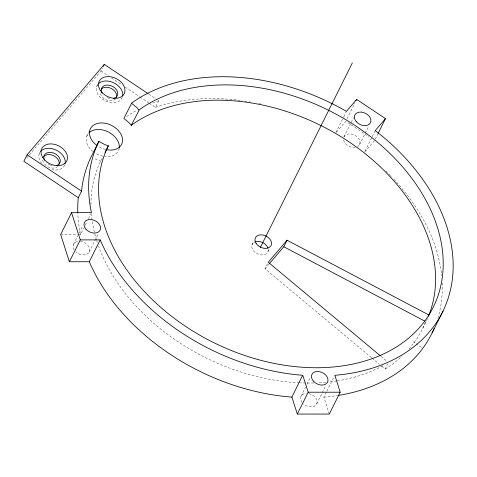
<?xml version="1.0" encoding="UTF-8"?>
<svg xmlns="http://www.w3.org/2000/svg" width="477" height="477" viewBox="0 0 477 477"><rect width="100%" height="100%" fill="white"/><g stroke="black" fill="none" stroke-linecap="round" stroke-linejoin="round"><path stroke-width="0.36" stroke-dasharray="2.38 1.79" d="M425.418 322.202L424.929 323.424A181.391 129.595 26.5 0 1 407.907 350.196M39.239 153.707L39.865 152.455M26.742 157.941L101.035 70.954L102.34 68.33M96.718 86.403L97.654 84.53M86.713 136.267L89.324 131.026M90.946 204.52A181.391 129.595 26.5 0 1 100.522 161.524L102.507 157.535M119.417 148.562L118.767 149.867A17.44 12.462 26.5 0 1 107.11 156.665L104.672 156.402M73.571 244.284L77.864 235.68M79.182 233.032L82.813 225.752M78.341 234.535L80.553 234.541L83.851 227.917M85.168 225.269L86.82 221.96M88.472 218.651L91.441 212.694M149.289 103.193L155.472 107.331L158.74 100.778L156.885 99.538M89.223 251.987L98.459 233.456M251.987 244.761L253.949 240.825M268.014 251.558L269.32 248.94M371.398 357.589L264.991 268.789L267.603 263.548M335.886 132.564L343.476 117.342M343.804 116.68L346.445 111.385M347.107 118.6L355.025 102.716M343.941 136.863L350.869 122.965M351.203 122.303L353.511 117.67M359.592 144.567L368.828 126.035M365 151.137L371.929 137.239M372.257 136.577L375.232 130.62M375.232 139.159L377.873 133.864M301.017 396.274L305.638 387.008M306.955 384.361L310.587 377.08M316.662 403.977L325.904 385.446M329.303 414.06L323.859 397.126L326.501 391.832M326.828 391.17L334.419 375.948M381.695 366.181L385.13 369.049L387.741 363.808M422.753 328.242L427.702 318.314M100.522 161.524L100.748 161.065L97.594 160.069L93.79 158.018M336.488 132.135L345.789 121.247L369.061 136.798M264.991 268.789L268.849 264.27M364.804 151.919L374.57 140.482M385.13 369.049L386.919 367.922A181.391 129.595 26.5 0 0 402.218 355.997M158.74 100.778L156.79 101.44A191.855 137.072 26.5 0 0 151.43 103.455M155.472 107.331L156.563 106.955A191.855 137.072 26.5 0 1 242.364 100.73M323.859 397.126L323.99 397.12A191.855 137.072 26.5 0 0 337.686 395.511M60.651 234.535L77.602 234.535M105.477 149.456L101.798 148.293L97.797 146.129M102.823 156.206L98.53 154.846L95.674 153.302M148.842 94.16L156.265 99.121M101.035 70.954L108.458 75.915M111.552 77.978L122.07 85.007M125.159 87.076L139.391 96.581M140.005 96.992L148.669 102.782M412.945 341.627L415.413 343.273M416.027 343.69L421.579 347.399M93.14 151.549L91.083 149.867A17.44 12.462 26.5 0 1 88.346 133.453M380.956 356.289L387.252 361.542M371.971 358.066L379.406 364.273M80.553 234.541L80.524 234.422A191.855 137.072 26.5 0 1 77.834 213.368M80.452 241.416A8.723 6.231 26.5 0 1 89.247 251.928A8.723 6.231 26.5 0 1 75.67 251.635M74.215 249.853A8.723 6.231 26.5 0 1 78.645 241.356M343.834 137.096A8.723 6.231 26.5 0 1 356.086 136.058A8.723 6.231 26.5 0 1 357.511 146.683M355.299 147.411A8.723 6.231 26.5 0 1 343.518 139.54M308.911 393.585A8.723 6.231 26.5 0 1 316.609 404.091A8.723 6.231 26.5 0 1 303.491 403.977M302.114 402.499A8.723 6.231 26.5 0 1 306.413 393.328M244.832 101.088A191.855 137.072 26.5 0 1 246.687 101.374M249.161 101.78A191.855 137.072 26.5 0 1 250.401 101.995M259.071 103.676A191.855 137.072 26.5 0 1 260.931 104.075M386 171.195A191.855 137.072 26.5 0 1 387.336 172.507M388.66 173.825A191.855 137.072 26.5 0 1 389.971 175.154M390.407 175.596A191.855 137.072 26.5 0 1 391.271 176.49M393.823 179.185A191.855 137.072 26.5 0 1 441.666 275.789M442.173 282.95A191.855 137.072 26.5 0 1 440.188 308.929L439.585 311.708A191.855 137.072 26.5 0 1 437.343 319.87M268.289 249.918A8.723 6.231 26.5 0 1 256.87 253.555A8.723 6.231 26.5 0 1 254.116 242.268M126.542 116.585A191.855 137.072 26.5 0 1 136.821 110.306M382.822 365.746A181.391 129.595 26.5 0 1 337.352 380.819M336.714 380.92A181.391 129.595 26.5 0 1 328.349 382.017M325.737 382.274A181.391 129.595 26.5 0 1 317.801 382.822M313.783 382.971A181.391 129.595 26.5 0 1 307.021 383.025M305.662 383.013A181.391 129.595 26.5 0 1 300.188 382.852M299.502 382.822A181.391 129.595 26.5 0 1 98.518 245.911M97.332 242.453A181.391 129.595 26.5 0 1 96.771 240.718M96.592 240.146A181.391 129.595 26.5 0 1 92.168 220.744M92.061 220.034A181.391 129.595 26.5 0 1 91.405 214.346M64.639 165.191A13.952 9.969 26.5 0 1 52.13 169.657M41.803 163.569A13.952 9.969 26.5 0 1 39.788 152.521M122.362 97.284A13.952 9.969 26.5 0 1 104.934 100.689A13.952 9.969 26.5 0 1 97.624 84.667M109.585 98.411A8.723 6.231 26.5 0 1 106.413 97.242M52.106 165.716A8.723 6.231 26.5 0 1 50.484 165.245M49.96 165.036A8.723 6.231 26.5 0 1 46.233 162.544M57.783 166.539A8.723 6.231 26.5 0 1 48.523 167.063A8.723 6.231 26.5 0 1 42.691 159.568M115.649 98.84A8.723 6.231 26.5 0 1 106.347 99.92A8.723 6.231 26.5 0 1 100.17 92.27"/><path stroke-width="0.72" d="M105.059 152.425L108.374 145.777L105.214 144.781L98.882 141.359L91.131 156.903A191.855 137.072 26.5 0 0 81.746 189.309L81.555 191.152L78.288 197.705L78.18 198.73A191.855 137.072 26.5 0 0 77.805 212.623M428.274 316.346L429.181 314.409A181.391 129.595 26.5 0 0 344.048 138.604A181.391 129.595 26.5 0 0 131.7 125.01L131.27 125.332L129.321 122.923L123.871 118.463L131.735 102.996A191.855 137.072 26.5 0 1 164.41 86.152L167.451 85.115A191.855 137.072 26.5 0 1 344.627 110.336L346.445 111.385L356.677 99.407L385.464 118.636L378.201 133.202M148.222 93.748L104.302 64.401L27.117 154.775L23.85 161.327L78.288 197.705M103.324 66.363L104.302 64.401M98.882 141.359L98.751 141.615A191.855 137.072 26.5 0 0 89.366 174.022L89.068 176.889A191.855 137.072 26.5 0 0 91.417 212.581L71.538 212.694L60.651 234.535L69.392 261.736L89.294 261.736L100.182 239.895L80.279 239.889L69.392 261.736M131.27 125.332L139.326 109.722A181.391 129.595 26.5 0 1 424.721 198.158A181.391 129.595 26.5 0 1 282.312 364.905A181.391 129.595 26.5 0 1 108.142 146.236L108.374 145.777M260.335 247.491L352.348 62.94M356.021 100.73L356.677 99.407M269.332 263.703L283.797 246.764L287.065 240.211L428.93 315.035M385.464 118.636L375.232 130.62L376.866 131.879A191.855 137.072 26.5 0 1 451.075 287.088L450.479 289.861A191.855 137.072 26.5 0 1 389.077 361.757L386.221 363.021A191.855 137.072 26.5 0 1 334.878 375.28L340.19 392.219L329.303 414.06L297.332 414.054L291.894 397.126L302.645 375.274A191.855 137.072 26.5 0 1 100.23 240.009L100.182 239.895M297.332 414.054L308.225 392.213L302.782 375.286M432.144 332.863L443.032 311.022M287.065 240.211L268.259 262.237L380.384 355.812M308.225 392.213L340.19 392.219M291.894 397.126L291.757 397.114A191.855 137.072 26.5 0 1 89.342 261.849L89.294 261.736M106.091 149.653L110.378 150.112A17.44 12.462 26.5 0 0 121.987 136.517C120.019 131.068 115.392 127.073 110.211 124.741A17.44 12.462 26.5 0 0 91.614 126.9A17.44 12.462 26.5 0 0 94.351 143.315L96.92 145.413M283.797 246.764L425.007 321.242M27.117 154.775L81.555 191.152M131.491 103.175L136.941 107.629L138.89 110.044M71.538 212.694L80.279 239.889M434.171 328.409A191.855 137.072 26.5 0 1 378.189 383.597L375.333 384.867A191.855 137.072 26.5 0 1 338.36 395.403M89.282 132.499A17.44 12.462 26.5 0 1 106.949 131.294C112.125 133.626 116.752 137.62 118.725 143.07A17.44 12.462 26.5 0 1 119.226 147.942M254.64 241.994A8.723 6.231 26.5 0 1 267.996 248.159M40.551 151.453A13.952 9.969 26.5 0 1 56.668 150.309A13.952 9.969 26.5 0 1 65.075 163.963M98.483 83.666A13.952 9.969 26.5 0 1 114.146 83.004A13.952 9.969 26.5 0 1 122.69 96.008M102.054 93.027A8.723 6.231 26.5 0 1 105.787 85.186A8.723 6.231 26.5 0 1 116.811 90.278A8.723 6.231 26.5 0 1 113.723 98.411M44.576 160.326A8.723 6.231 26.5 0 1 48.308 152.485A8.723 6.231 26.5 0 1 59.333 157.577A8.723 6.231 26.5 0 1 56.244 165.716M43.777 156.522A8.723 6.231 26.5 0 1 53.77 155.764A8.723 6.231 26.5 0 1 59.142 164.207M101.255 89.223A8.723 6.231 26.5 0 1 111.582 88.639A8.723 6.231 26.5 0 1 116.466 97.433M356.277 121.677A8.723 6.231 26.5 0 0 370.42 122.839A8.723 6.231 26.5 0 0 361.268 112.107A8.723 6.231 26.5 0 0 356.277 121.677M85.908 229.097A8.723 6.231 26.5 0 0 100.051 230.26A8.723 6.231 26.5 0 0 90.898 219.527A8.723 6.231 26.5 0 0 85.908 229.097M313.353 381.087A8.723 6.231 26.5 0 0 327.496 382.25A8.723 6.231 26.5 0 0 318.344 371.517A8.723 6.231 26.5 0 0 313.353 381.087M42.793 157.595A13.952 9.969 26.5 0 0 65.754 162.472A13.952 9.969 26.5 0 0 54.175 144.269A13.952 9.969 26.5 0 0 42.793 157.595M100.271 90.29A13.952 9.969 26.5 0 0 123.233 95.173A13.952 9.969 26.5 0 0 111.654 76.97A13.952 9.969 26.5 0 0 100.271 90.29M256.113 243.365A8.723 6.231 26.5 0 0 270.465 246.418A8.723 6.231 26.5 0 0 263.226 235.042A8.723 6.231 26.5 0 0 256.113 243.365"/></g></svg>
